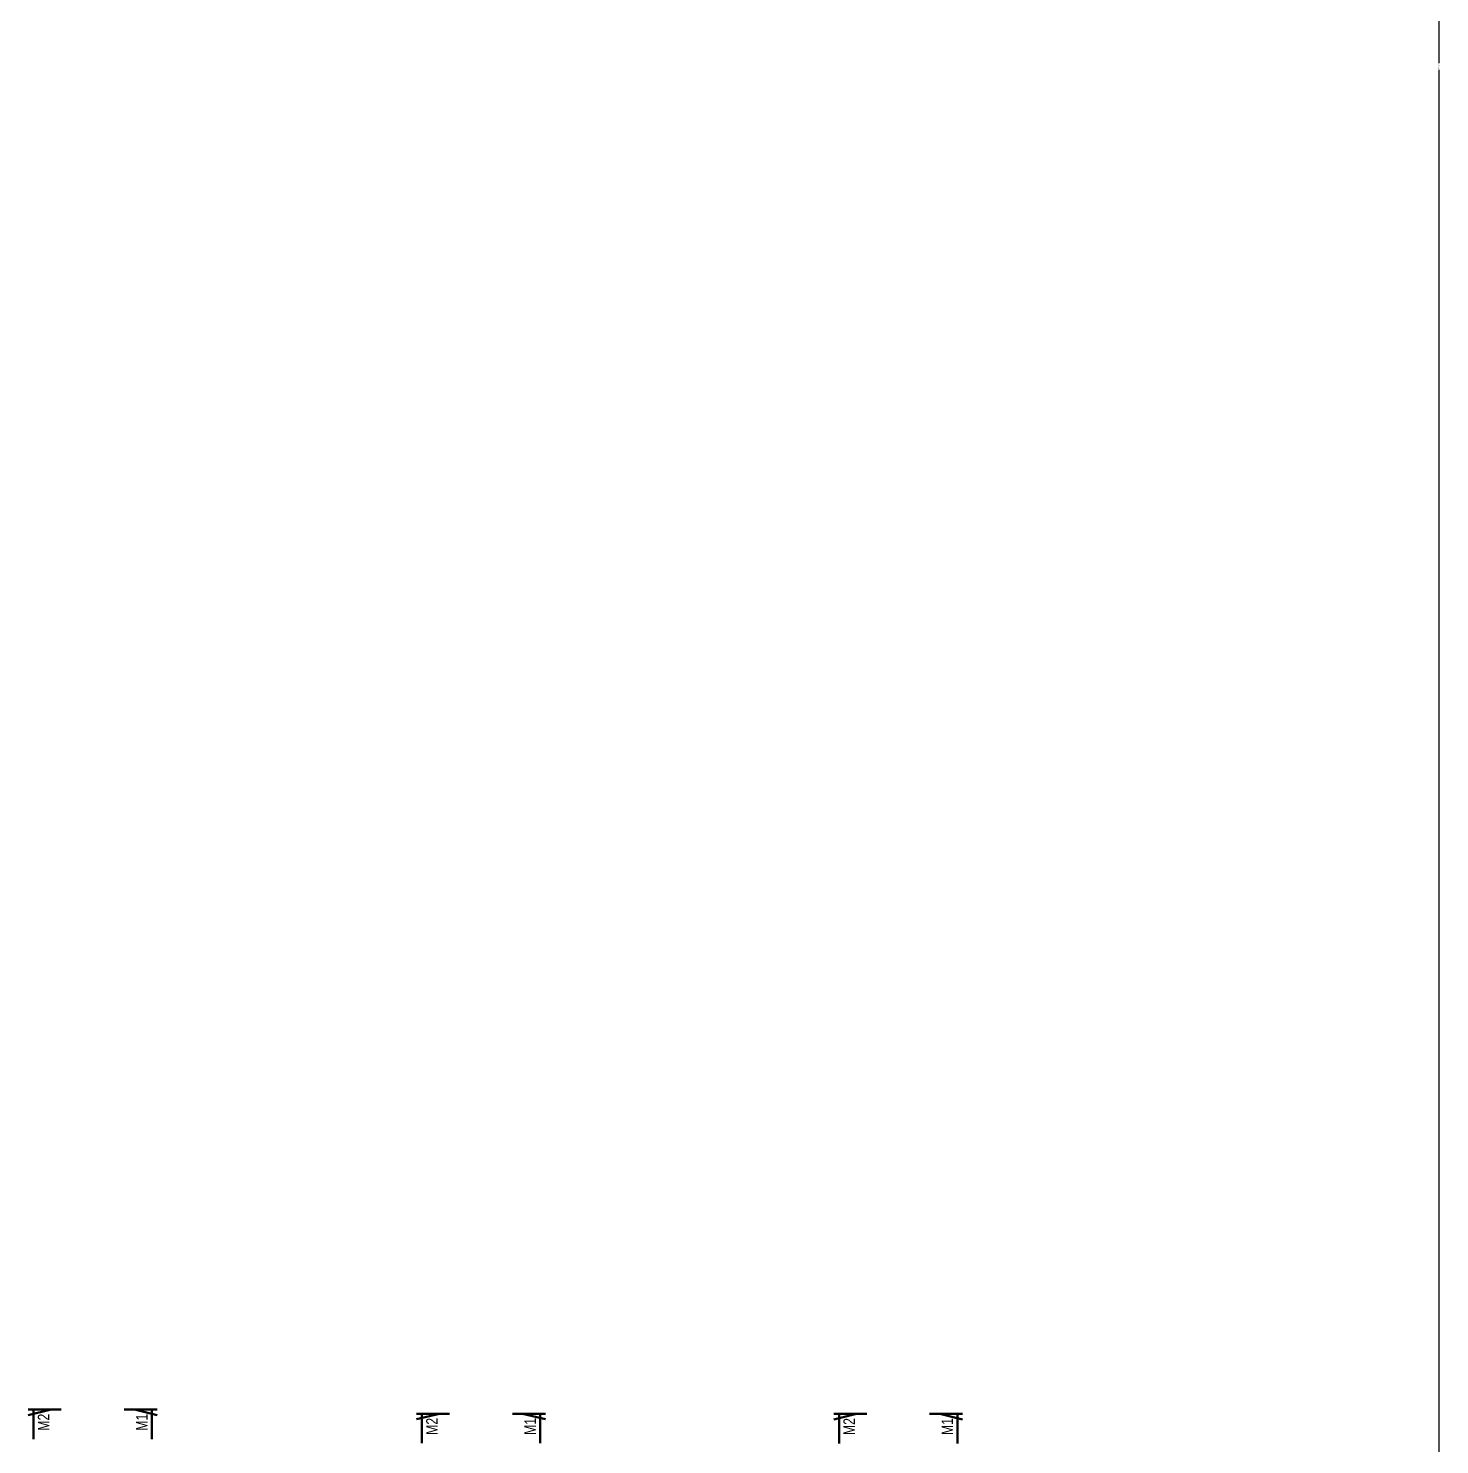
# Model space of a CAD drawing. Header units: inches. Extents: x -5298 to 11252, y 8210 to 22495.
# Drawn here: x 9040 to 10511, y 13208 to 14684 of the extents above; entities that cross this region are included whole.
import ezdxf

# ---------------------------------------------------------------- set-up
doc = ezdxf.new("R2010")
doc.units = ezdxf.units.IN
doc.header["$LTSCALE"] = 11
doc.header["$MEASUREMENT"] = 0
doc.layers.get('Defpoints').update_dxf_attribs({"color": 40})
doc.layers.add('dim', color=3, linetype='Continuous')
doc.layers.add('W', color=1, linetype='Continuous', lineweight=50)
doc.styles.add('AD', font='oron')
doc.styles.get("Standard").update_dxf_attribs({"font": 'arial.ttf'})
doc.dimstyles.get("Standard").update_dxf_attribs({"dimtxt": 2.5, "dimasz": 2.5, "dimexe": 1.25, "dimexo": 0.625, "dimtad": 1, "dimtxsty": 'Standard', "dimcen": 2.5, "dimazin": 3, "dimtfac": 1, "dimtmove": 0, "dimatfit": 3})

# ---------------------------------------------------------------- blocks, each defined once
blk = doc.blocks.new('_CLOSEDFILLED')
at = {"color": 0, "linetype": 'BYBLOCK'}
blk.add_solid([(-1, 0.2), (0, 0), (-1, -0.2)], dxfattribs=at)
blk = doc.blocks.new('*D4')
at = {"color": 2}
for p, q in [((10470.7, 17785.2), (10510.7, 17785.2)), ((10510.7, 14647.7), (10510.7, 17784.9)), ((10510.7, 11503.5), (10510.7, 14640.7)), ((10470.7, 11503.3), (10510.7, 11503.3))]:
    blk.add_line(p, q, dxfattribs=at)
at = {"layer": 'Defpoints'}
for p in [(10470.7, 17785.2), (10470.7, 11503.3), (10510.7, 11503.3)]:
    blk.add_point(p, dxfattribs=at)
at = {"layer": 'DIM', "color": 2, "xscale": 0.25, "yscale": 0.25}
for p, rotation in [((10510.7, 17785.2), 90), ((10510.7, 11503.3), 270)]:
    blk.add_blockref('_CLOSEDFILLED', p, dxfattribs=dict(at, rotation=rotation))
at = {"layer": 'DIM', "color": 0, "insert": (10510.7, 14644.2), "char_height": 1, "attachment_point": 5, "rotation": 90}
blk.add_mtext('6281,93', dxfattribs=at)

msp = doc.modelspace()

# ---------------------------------------------------------------- linework, layer by layer
at = {"layer": 'W'}
for p, q in [((9063.866, 13244.236, 0), (9040.195, 13238.642, 0)), ((9040.195, 13244.236, 0), (9063.866, 13244.236, 0)), ((9150.709, 13244.236, 0), (9174.38, 13238.642, 0)), ((9174.38, 13244.236, 0), (9150.709, 13244.236, 0)), ((9468.647, 13239.877, 0), (9444.976, 13234.283, 0)), ((9444.976, 13239.877, 0), (9468.647, 13239.877, 0)), ((9555.489, 13239.877, 0), (9579.16, 13234.283, 0)), ((9579.16, 13239.877, 0), (9555.489, 13239.877, 0)), ((9903.563, 13239.716, 0), (9879.892, 13234.122, 0)), ((9879.892, 13239.716, 0), (9903.563, 13239.716, 0)), ((9990.405, 13239.716, 0), (10014.076, 13234.122, 0)), ((10014.076, 13239.716, 0), (9990.405, 13239.716, 0))]:
    msp.add_line(p, q, dxfattribs=at)
at = {"layer": 'W', "elevation": 0}
for points in [[(9045.606, 13213.567), (9045.606, 13244.236), (9074.572, 13244.236)], [(9168.969, 13213.567), (9168.969, 13244.236), (9140.003, 13244.236)], [(9450.386, 13209.207), (9450.386, 13239.877), (9479.353, 13239.877)], [(9573.749, 13209.207), (9573.749, 13239.877), (9544.783, 13239.877)], [(9885.303, 13209.047), (9885.303, 13239.716), (9914.269, 13239.716)], [(10008.666, 13209.047), (10008.666, 13239.716), (9979.699, 13239.716)]]:
    msp.add_lwpolyline(points, dxfattribs=at)

# ---------------------------------------------------------------- texts
at = {"layer": 'W', "style": 'AD', "width": 0.8}
for s, p in [('M2', (9062.084, 13222.259, 0)), ('M1', (9164.444, 13222.259, 0)), ('M2', (9466.864, 13217.9, 0)), ('M1', (9569.225, 13217.9, 0)), ('M2', (9901.78, 13217.739, 0)), ('M1', (10004.141, 13217.739, 0))]:
    msp.add_text(s, height=11.9529, rotation=90, dxfattribs=at).set_placement(p)

# ---------------------------------------------------------------- dimensions: what is measured, and where the dimension line sits
at = {"layer": 'DIM', "color": 2}
dim = msp.add_linear_dim(base=(10510.731, 11503.269), p1=(10470.731, 11503.269), p2=(10470.731, 17785.198), angle=90, dimstyle='Standard', dxfattribs=at)
dim.commit()
dim.dimension.update_dxf_attribs({"geometry": '*D4', "text_midpoint": (10510.731, 14644.234)})

doc.saveas('drawing.dxf')
